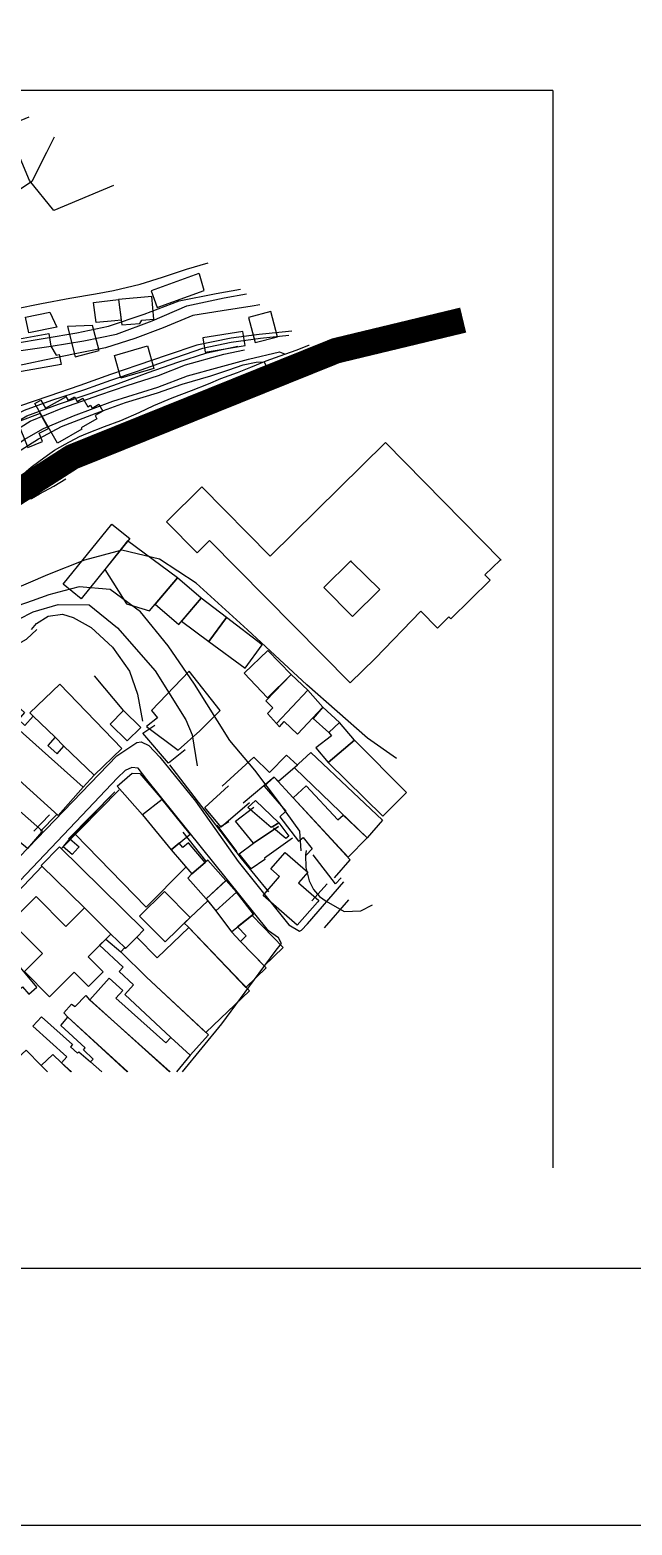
# Model space of a CAD drawing. Header units: millimetres. Extents: x 387 to 811, y 539 to 827.
# Drawn here: x 722.88 to 726.2, y 684.72 to 692.96 of the extents above; entities that cross this region are included whole.
import ezdxf

# ---------------------------------------------------------------- set-up
doc = ezdxf.new("R2010")
doc.units = ezdxf.units.MM
for name, color, linetype in [('7', 8, 'Continuous'), ('CORTE_PAPEL', 7, 'Continuous'), ('FORMATO', 6, 'Continuous')]:
    doc.layers.add(name, color=color, linetype=linetype)

msp = doc.modelspace()

# ---------------------------------------------------------------- linework, layer by layer
msp.add_line((725.7637, 692.6285, 74.5159), (712.1715, 692.6285, 74.5159))
at = {"layer": '7', "extrusion": (0.029306, 0.001412, 0.999569)}
for points, elevation in [([(656.4904, -753.3362), (656.3698, -753), (656.5411, -752.8744), (656.8467, -752.7648), (656.8915, -752.8897)], 95.4171), ([(656.7737, -753.0209), (656.6901, -752.975), (656.5339, -752.8878), (656.4989, -752.8274), (656.4396, -752.7213), (656.394, -752.6207), (656.3518, -752.4999), (656.3156, -752.3827), (656.2801, -752.2733), (656.2259, -752.1414), (656.1772, -752.0754), (656.1296, -752.0233), (655.96, -752.0047), (655.947, -751.9665), (655.9312, -751.9297), (655.774, -751.9242), (655.7259, -751.8273), (655.6738, -751.6723), (655.6333, -751.461), (655.6495, -751.1895), (655.6489, -751.0822), (655.6507, -751.0103)], 95.4171), ([(655.7082, -750.9423), (655.7335, -751.2632), (655.7465, -751.5501), (655.767, -751.8555), (655.7873, -752.1067), (655.8014, -752.2958), (655.8116, -752.4213), (655.8259, -752.5897), (655.8374, -752.7614), (655.8599, -752.9085), (655.8815, -753.0653), (655.8998, -753.2087), (655.9125, -753.3081), (655.9415, -753.4563), (655.974, -753.5822), (656.0106, -753.7149), (656.0405, -753.837)], 95.4171), ([(655.9014, -753.5161), (655.8076, -753.5449), (655.8882, -753.8069), (655.9801, -753.7852), (655.9833, -753.7829), (655.9014, -753.5161)], 95.4171), ([(655.2722, -751.7845), (655.3572, -751.9079), (655.4625, -752.0552), (655.5452, -752.2125), (655.599, -752.3982), (655.6272, -752.5662), (655.6481, -752.7423), (655.668, -752.9188), (655.6892, -753.0952), (655.7174, -753.2709), (655.7747, -753.4701), (655.8388, -753.6673), (655.8694, -753.8735), (655.8868, -754.0081)], 95.4171), ([(655.3084, -751.3844), (655.284, -751.4783), (655.2428, -751.6242), (655.2363, -751.7119), (655.2456, -751.8037), (655.3351, -751.939), (655.4426, -752.075), (655.5162, -752.2428), (655.5613, -752.4003), (655.5885, -752.5857), (655.6056, -752.7677), (655.6231, -752.9499), (655.643, -753.1318), (655.6726, -753.3127), (655.7365, -753.5124), (655.8091, -753.7087), (655.8425, -753.9166), (655.859, -754.0391)], 95.4171), ([(655.7957, -754.1096), (655.7908, -754.067), (655.7718, -753.901), (655.7541, -753.7377), (655.6935, -753.5723), (655.6433, -753.4121), (655.5998, -753.2488), (655.5739, -753.0805), (655.548, -752.9101), (655.5197, -752.7358), (655.4971, -752.5677), (655.4661, -752.3844), (655.4254, -752.2179), (655.3582, -752.0746), (655.2778, -751.9439), (655.1929, -751.8119), (655.1808, -751.6771), (655.2048, -751.5654), (655.2312, -751.4978), (655.2446, -751.4567)], 95.4171), ([(655.8622, -753.3332), (655.748, -753.3428), (655.7458, -753.3073), (655.7406, -753.2044), (655.8524, -753.1951), (655.8622, -753.3332)], 95.4171), ([(655.8622, -753.3332), (655.8622, -753.3332), (655.7211, -753.3439), (655.7252, -753.4437), (655.7416, -753.4557), (655.7443, -753.5224), (655.8698, -753.5173), (655.8622, -753.3332)], 95.4171), ([(655.7028, -752.8297), (655.79, -752.8165), (655.8107, -752.9522), (655.7265, -752.9852), (655.7028, -752.8297)], 95.4171), ([(655.7553, -754.169), (655.7286, -754.0443), (655.5884, -754.0742), (655.6151, -754.1989), (655.7553, -754.169)], 95.4171), ([(655.6422, -754.2805), (655.6393, -754.2263), (655.6315, -754.0988), (655.6202, -753.9436), (655.5901, -753.7525), (655.5435, -753.5862), (655.496, -753.423), (655.4511, -753.2696), (655.399, -753.0967), (655.3491, -752.9238), (655.3016, -752.7585), (655.2483, -752.605), (655.2183, -752.4421), (655.1985, -752.2763), (655.1729, -752.1343), (655.1253, -752.0255), (655.0631, -751.9256), (655.0424, -751.8419), (655.0405, -751.7624), (655.0509, -751.7003), (655.059, -751.6623)], 95.4171), ([(655.4867, -752.7478), (655.6636, -752.7152), (655.6939, -752.9396), (655.6229, -752.9488), (655.5726, -752.975), (655.5749, -752.9922), (655.52, -752.9996), (655.4867, -752.7478)], 95.4171), ([(655.5583, -753.0801), (655.5861, -753.213), (655.7263, -753.1837), (655.7278, -753.0448), (655.5583, -753.0801)], 95.4171), ([(655.5743, -754.0191), (655.653, -754.0104), (655.6282, -753.788), (655.5494, -753.7968), (655.5743, -754.0191)], 95.4171), ([(654.9967, -751.733), (654.9978, -751.8889), (655.0235, -752.032), (655.0483, -752.2014), (655.069, -752.3674), (655.1235, -752.5288), (655.1777, -752.6679), (655.246, -752.7972), (655.3022, -752.9739), (655.3511, -753.146), (655.3987, -753.3111), (655.4523, -753.478), (655.5009, -753.6441), (655.5453, -753.8064), (655.5736, -753.9783)], 95.4171), ([(654.9671, -751.767), (654.9648, -751.836), (654.966, -751.9005), (654.9751, -751.9991), (654.9827, -752.1047), (654.9868, -752.2384), (655.0197, -752.4054), (655.0821, -752.5709), (655.1504, -752.6962), (655.2152, -752.8147), (655.2806, -752.998), (655.3414, -753.2051), (655.3863, -753.3585), (655.4335, -753.5326), (655.4853, -753.6846), (655.5325, -753.8986), (655.5519, -754.0146)], 95.4171), ([(655.6182, -754.2626), (655.6101, -754.1058), (655.595, -753.9421), (655.57, -753.7833), (655.5124, -753.583), (655.4609, -753.4161), (655.4182, -753.2683), (655.3746, -753.1219), (655.323, -752.938), (655.2752, -752.7839), (655.2205, -752.6518), (655.1807, -752.5239), (655.1563, -752.3792), (655.1487, -752.2367), (655.137, -752.1659), (655.1186, -752.1024), (655.088, -752.0314), (655.0481, -751.9543), (655.0199, -751.8367)], 95.4171), ([(654.6367, -752.1307), (654.6691, -752.2635), (654.6941, -752.3303), (654.7084, -752.3835), (654.7301, -752.4386), (654.7456, -752.4733), (654.7618, -752.5144), (654.7854, -752.5519), (654.8166, -752.6031), (654.8472, -752.6481), (654.8848, -752.7054), (654.9178, -752.7495), (654.9626, -752.807), (654.9913, -752.8505), (655.0232, -752.9009), (655.0493, -752.9406), (655.0802, -753.0006), (655.1179, -753.0818), (655.1348, -753.1268), (655.1669, -753.2226), (655.1956, -753.3138), (655.2346, -753.417), (655.2691, -753.4998), (655.3073, -753.6022), (655.3425, -753.7113), (655.3731, -753.8072), (655.3996, -753.8753), (655.4292, -753.9689), (655.4543, -754.0436), (655.4859, -754.1299), (655.5092, -754.2087), (655.5361, -754.2982), (655.5596, -754.37), (655.5601, -754.3719)], 95.4171), ([(655.429, -753.3254), (655.5556, -753.2956), (655.5987, -753.4799), (655.4721, -753.5094), (655.429, -753.3254)], 95.4171), ([(654.8947, -751.8449), (654.9037, -751.9208), (654.904, -751.9768), (654.9006, -752.0437), (654.886, -752.2627), (654.9063, -752.3807), (654.9657, -752.5303), (655.039, -752.6564), (655.116, -752.7765), (655.1723, -752.8856), (655.2339, -753.054), (655.3044, -753.2755), (655.3696, -753.5261), (655.4232, -753.693), (655.4633, -753.8705), (655.4989, -754.0342), (655.532, -754.2071), (655.5196, -754.2337)], 95.4171), ([(654.8485, -751.8974), (654.8657, -752.0524), (654.8562, -752.2791), (654.8952, -752.435), (654.9571, -752.5735), (655.0395, -752.721), (655.1163, -752.8557), (655.1788, -752.9855), (655.2418, -753.1795), (655.2933, -753.3446), (655.3386, -753.5227), (655.3787, -753.6606), (655.417, -753.8214), (655.4453, -753.9221), (655.4685, -754.0033), (655.4813, -754.075), (655.4806, -754.1197), (655.3718, -754.1613)], 95.4171), ([(655.3114, -752.8453), (655.3282, -752.8788), (655.2833, -752.9017), (655.3426, -753.0202), (655.3414, -753.0169), (655.3192, -753.0281), (655.3379, -753.0644), (655.3119, -753.0776), (655.3286, -753.111), (655.2796, -753.136), (655.2874, -753.1515), (655.2716, -753.1593), (655.2912, -753.1976), (655.252, -753.2174), (655.2295, -753.173), (655.2108, -753.1824), (655.1657, -753.0937), (655.1583, -753.0976), (655.0878, -752.9586), (655.3114, -752.8453)], 95.4171), ([(655.0718, -752.7944), (655.1007, -752.8771), (655.147, -752.8608), (655.1705, -752.9138), (655.2548, -752.872), (655.2144, -752.7422), (655.2156, -752.7439), (655.0718, -752.7944)], 95.4171), ([(654.511, -753.7708), (654.4462, -753.6987), (654.6251, -753.5381), (654.8089, -753.7429), (654.4091, -754.1013), (655.0047, -754.7657), (654.3246, -755.3721), (654.3262, -755.3663), (654.2481, -755.279), (654.2183, -755.3055), (654.0156, -755.0794), (654.0274, -755.0689), (653.9686, -755.0035), (654.0655, -754.9165), (653.8169, -754.6513), (653.6894, -754.5072), (654.511, -753.7708)], 95.4171), ([(654.6879, -752.0751), (654.7135, -752.1547), (654.7268, -752.2553), (654.7394, -752.346), (654.7589, -752.4274), (654.7838, -752.4875), (654.8142, -752.5564), (654.8473, -752.6162), (654.8696, -752.6625), (654.8753, -752.692), (654.7823, -752.7556), (654.7887, -752.8009), (654.8131, -752.8472), (654.8522, -752.9275), (654.8886, -752.9961)], 95.4171), ([(654.2239, -753.0477), (654.309, -752.9523), (654.6274, -753.2365), (654.5423, -753.3319), (654.2239, -753.0477)], 95.4171), ([(654.3793, -753.1865), (654.1835, -753.2964), (654.1397, -753.4207), (654.3131, -753.5834), (654.5301, -753.3186), (654.3793, -753.1865)], 95.4171), ([(653.2616, -754.7428), (653.3812, -754.5885), (653.6908, -754.2691), (654.0084, -753.9554), (654.2789, -753.6859), (654.4218, -753.4905), (654.4802, -753.2849), (654.4361, -753.0759), (654.3645, -752.8684), (654.2891, -752.665), (654.2605, -752.5455)], 95.4171), ([(654.0543, -754.5383), (654.1961, -754.6962), (654.3541, -754.5496), (654.3607, -754.5438), (654.2211, -754.3885), (654.0543, -754.5383)], 95.4171), ([(652.7784, -754.1938), (652.8859, -754.1918), (653.0553, -754.0814), (653.2343, -753.9597), (653.4052, -753.8299), (653.7241, -753.6491), (653.9423, -753.5153), (654.1369, -753.3718), (654.2677, -753.211), (654.2907, -753.0408), (654.273, -752.9544), (654.2546, -752.8703), (654.2259, -752.777), (654.2021, -752.6978), (654.1874, -752.6273)], 95.4171), ([(654.1747, -753.4539), (654.0566, -753.5797), (654.1955, -753.7093), (654.3131, -753.5834), (654.1747, -753.4539)], 95.4171), ([(653.9555, -753.7409), (654.0827, -753.8443), (654.1955, -753.7093), (654.1955, -753.7093), (654.0741, -753.5954), (653.9555, -753.7409)], 95.4171), ([(654.1288, -752.6992), (654.1643, -752.7798), (654.1992, -752.9198), (654.1884, -753.0903), (654.0545, -753.2413), (653.8078, -753.4361), (653.5305, -753.5918), (653.4449, -753.6226), (653.2734, -753.6427)], 95.4171), ([(654.0673, -752.7654), (654.0993, -752.7951), (654.1364, -752.8622), (654.1446, -752.941), (654.123, -752.9993), (654.0627, -753.0959), (653.9485, -753.2083), (653.8123, -753.2948), (653.6835, -753.3338), (653.5334, -753.3539)], 95.4171), ([(653.7992, -753.9333), (653.922, -754.0322), (654.0827, -753.8443), (654.0827, -753.8443), (653.9555, -753.7409), (653.7992, -753.9333)], 95.4171), ([(653.6298, -754.0491), (653.7517, -754.1852), (653.8891, -754.062), (653.7709, -753.9262), (653.6298, -754.0491)], 95.4171), ([(653.3645, -753.5419), (653.466, -753.6662), (653.5725, -753.7839), (653.7962, -753.6231), (653.5899, -753.4065), (653.5489, -753.4374), (653.5034, -753.3749), (653.3645, -753.5419)], 95.4171), ([(653.6617, -754.2719), (653.7517, -754.1852), (653.6131, -754.0378), (653.5737, -754.0756), (653.5433, -754.044), (653.4865, -754.0911), (653.6617, -754.2719)], 95.4171), ([(653.4865, -754.0911), (653.4667, -754.1064), (653.4938, -754.1343), (653.4216, -754.2043), (653.5623, -754.3514), (653.6617, -754.2719), (653.4865, -754.0911)], 95.4171), ([(653.4222, -754.3761), (653.4742, -754.4381), (653.5623, -754.3514), (653.5039, -754.2939), (653.4222, -754.3761)], 95.4171), ([(653.3726, -754.5159), (653.4742, -754.4381), (653.4222, -754.3761), (653.403, -754.3904), (653.342, -754.3019), (653.2569, -754.3662), (653.3726, -754.5159)], 95.4171), ([(653.237, -754.1759), (653.3162, -754.2723), (653.0856, -754.4948), (652.9256, -754.6487), (652.8318, -754.5598), (653.2339, -754.1797), (653.237, -754.1759)], 95.4171), ([(652.9471, -754.6517), (653.0715, -754.7893), (653.3726, -754.5159), (653.2569, -754.3662), (652.9471, -754.6517)], 95.4171), ([(653.1551, -753.7744), (653.3061, -753.9576), (653.2184, -754.0402), (653.3086, -754.1378), (653.2512, -754.195), (653.166, -754.0865), (653.1907, -754.0644), (653.0566, -753.886)], 95.4171), ([(652.6196, -754.3689), (652.7155, -754.4605), (653.1907, -754.0644), (653.1437, -754.0062), (653.0008, -754.1187), (652.9716, -754.084), (652.8315, -754.1816), (652.8507, -754.2075), (652.7867, -754.2543), (652.7525, -754.2203)], 95.4171), ([(652.9051, -752.9194), (653.1516, -753.187)], 95.2605), ([(652.9054, -752.9257), (653.1516, -753.187)], 95.2605), ([(653.0719, -754.1633), (653.135, -754.2384), (652.939, -754.4035), (652.963, -754.4339), (652.8318, -754.5598), (652.7311, -754.4507), (653.0719, -754.1633)], 95.4171), ([(653.0315, -753.9117), (653.0669, -753.9541), (652.9379, -754.0779), (652.9148, -754.0348), (653.0315, -753.9117)], 95.4171), ([(652.9567, -752.73), (653.0432, -752.821)], 95.2605), ([(652.9424, -753.7394), (652.7906, -753.8419)], 95.2605), ([(652.9265, -753.7483), (652.9592, -753.8069)], 95.2605), ([(652.9178, -754.0399), (652.9379, -754.0779), (652.8626, -754.1299), (652.8498, -754.1126), (652.9099, -754.0464)], 95.4171), ([(652.9114, -753.55), (652.7488, -753.6686)], 95.2605), ([(652.4998, -754.2435), (652.5886, -754.3326)], 95.2605), ([(652.3483, -754.3061), (652.4951, -754.4467)], 95.2605)]:
    msp.add_lwpolyline(points, dxfattribs=dict(at, elevation=elevation))
at = {"layer": '7', "const_width": 0.1416, "elevation": 74.5159}
msp.add_lwpolyline([(716.2757, 689.4368), (716.5202, 689.6104), (716.7883, 689.6972), (717.1194, 689.7366), (717.3954, 689.6262), (718.042, 689.3421), (718.2706, 689.2869), (718.4126, 689.2711), (718.9172, 689.3263), (719.6145, 689.5011), (720.4267, 689.8246), (720.7736, 689.864), (721.2861, 689.8088), (721.4095, 689.8091), (721.788, 689.9748), (722.3005, 690.18), (722.5452, 690.2434), (723.1131, 690.6074), (724.5683, 691.1935), (725.2693, 691.3623)], dxfattribs=at)
at = {"layer": '7'}
for points in [[(719.134, 688.2518, 74.4117), (719.2736, 688.3345, 74.4075), (719.4056, 688.4287, 74.4035), (719.5305, 688.5341, 74.3997), (719.6531, 688.6424, 74.396), (719.78, 688.7461, 74.3921), (719.9254, 688.8176, 74.3877), (720.0813, 688.8262, 74.3831), (720.2401, 688.822, 74.3785), (720.3095, 688.8192, 74.3765), (720.5329, 688.8179, 74.3699), (720.7565, 688.861, 74.3633), (720.9698, 688.9145, 74.357), (721.1901, 688.9438, 74.3505), (721.4141, 688.986, 74.3438), (721.619, 689.0749, 74.3377), (721.7961, 689.2164, 74.3323), (721.9492, 689.3661, 74.3276), (722.1601, 689.4244, 74.3213), (722.31, 689.4469, 74.3169), (722.4895, 689.4666, 74.3116), (722.7075, 689.5166, 74.3052), (722.8618, 689.6028, 74.3005), (722.9183, 689.6569, 74.2988)], [(723.2356, 689.4021, 74.5371), (723.3961, 689.209, 74.4254)], [(723.7357, 688.9927, 74.5585), (723.6454, 688.9191, 74.5612), (723.5024, 689.0843, 74.554), (723.5689, 689.1298, 74.584)], [(722.6252, 688.203, 74.4483), (722.7256, 688.3022, 74.4439), (723.3604, 688.9594, 74.3517), (723.4706, 689.0346, 74.3102), (723.4934, 689.0365, 74.307), (723.5355, 689.0172, 74.3029), (723.5967, 688.9536, 74.2994), (723.7938, 688.7102, 74.285), (724.0296, 688.3782, 74.2516), (724.3089, 688.0283, 74.2166), (724.3674, 687.9942, 74.2113), (724.3788, 687.9993, 74.211), (724.4117, 688.035, 74.2104), (724.6121, 688.2663, 74.1618)], [(723.7227, 687.2176, 74.2828), (723.9395, 687.4829, 74.2392), (724.1698, 687.7963, 73.098), (724.2385, 687.8898, 73.0959), (724.2679, 687.9255, 74.23), (724.2515, 687.9571, 74.2309), (724.1964, 687.9958, 73.097), (723.5243, 688.8293, 73.1155), (723.4773, 688.8925, 74.305), (723.442, 688.8965, 74.3132), (723.4064, 688.879, 74.3143), (723.363, 688.839, 74.3219), (723.1674, 688.6309, 74.3569), (722.791, 688.2371, 74.4575), (722.4386, 687.9073, 74.4791), (722.0219, 687.5819, 74.5385), (721.7124, 687.3626, 74.5528), (721.5304, 687.218, 74.5617)], [(723.6496, 688.9097, 74.5187), (723.8447, 688.6568, 74.4418), (724.0449, 688.3945, 74.4298), (724.1962, 688.2101, 74.3567)], [(723.0549, 688.4487, 74.4639), (723.3732, 688.7733, 74.4312)], [(724.0911, 688.7016, 74.4446), (723.9356, 688.5668, 74.4493), (723.8442, 688.6749, 74.455), (723.9748, 688.7946, 74.4472)], [(724.2517, 688.5703, 74.451), (724.1124, 688.4785, 74.3646), (724.0144, 688.6003, 74.3662), (724.1156, 688.6776, 74.364)], [(722.9388, 688.5448, 74.4344), (723.0264, 688.6357, 74.4317)], [(724.3279, 688.5059, 74.4594), (724.173, 688.3967, 74.4641), (724.1758, 688.3884, 74.4551), (724.1006, 688.3364, 74.4502), (724.0345, 688.4199, 74.454), (724.1124, 688.4785, 74.3646), (724.2517, 688.5703, 74.451)], [(723.7383, 688.3443, 74.4087), (723.5212, 688.1268, 74.3728), (723.1298, 688.5277, 74.4052)], [(724.4045, 688.4381, 74.1896), (724.3996, 688.4143, 74.1898), (724.4011, 688.3451, 74.1899), (724.42, 688.271, 74.1894), (724.4444, 688.2236, 74.1888), (724.4767, 688.1851, 74.1879), (724.5146, 688.1586, 74.1868), (724.6124, 688.1014, 74.184), (724.7053, 688.1055, 74.1813), (724.7691, 688.1383, 74.1794)], [(724.597, 688.2884, 74.5275), (724.5656, 688.2541, 74.5284), (724.4428, 688.414, 74.5489)], [(722.6332, 688.0225, 74.4681), (722.9486, 688.3515, 74.6444)], [(723.2113, 687.6147, 74.6754), (723.3176, 687.7341, 74.6665), (723.3928, 687.667, 74.6624), (723.3546, 687.6241, 74.6631), (723.6299, 687.3779, 74.6525), (723.6571, 687.4084, 74.6518), (723.7648, 687.31, 74.6551), (723.6878, 687.2181, 74.6564)], [(723.0894, 687.5202, 74.5633), (723.0668, 687.5444, 74.5716), (723.1102, 687.5908, 74.5819), (723.1299, 687.5776, 74.7606), (723.1881, 687.6399, 74.7775), (723.2099, 687.6159, 74.6754), (723.654, 687.2183, 74.7647)], [(723.6509, 687.2181, 74.6575), (723.2113, 687.6147, 74.6754)], [(723.0545, 687.2678, 74.5779), (723.0847, 687.3017, 74.5775), (722.8969, 687.4699, 74.5879), (722.9437, 687.5219, 74.5914), (723.1147, 687.3685, 74.5821), (723.1035, 687.3562, 74.5822), (723.1431, 687.3208, 74.5869), (723.1506, 687.3289, 74.5867), (723.2154, 687.2731, 74.6282), (723.2764, 687.2181, 74.6202)], [(723.2764, 687.2181, 74.6197), (723.2154, 687.2731, 74.6282), (723.2297, 687.2889, 74.628), (723.1753, 687.3398, 74.6241), (723.1856, 687.3504, 74.6308), (723.0503, 687.474, 74.5529), (723.0894, 687.5202, 74.5633), (723.4162, 687.218, 74.5792)], [(723.4201, 687.2182, 74.7146), (723.0894, 687.5202, 74.5633)], [(722.8192, 687.218, 74.595), (722.7762, 687.2601, 74.5973), (722.8602, 687.3374, 74.5954), (722.9428, 687.254, 74.5864), (722.9768, 687.218, 74.5852)], [(722.9431, 687.2537, 74.5864), (723.0068, 687.3138, 74.5851), (723.0554, 687.2671, 74.5779), (723.1059, 687.218, 74.5788)], [(722.9769, 687.218, 74.5863), (722.9431, 687.2537, 74.5864)], [(723.1102, 687.218, 74.5799), (723.0545, 687.2678, 74.5779)]]:
    msp.add_polyline3d(points, dxfattribs=at)
for points in [[(722.2329, 689.3571, 74.5982), (722.3696, 689.5082, 74.5982), (722.4761, 689.4096, 74.543), (723.1734, 688.7868, 74.5701), (723.1735, 688.7868, 74.5723), (723.0355, 688.6316, 74.5746)], [(722.4758, 689.4099, 74.543), (722.537, 689.4786, 74.5418), (722.851, 689.1987, 74.5246), (722.8168, 689.1601, 74.5297), (722.8534, 689.1277, 74.5278), (722.8991, 689.1781, 74.5271), (723.0196, 689.0625, 74.5383), (722.9798, 689.0172, 74.5389), (723.0314, 688.9716, 74.545), (723.0681, 689.0128, 74.5446), (723.2353, 688.8542, 74.5262), (723.1734, 688.7868, 74.5701)], [(723.3879, 689.001, 74.539), (723.2357, 688.8542, 74.5419), (723.2353, 688.8542, 74.5262), (723.0681, 689.0128, 74.5446), (723.0196, 689.0625, 74.5383), (722.8991, 689.1781, 74.5271), (722.8808, 689.1976, 74.5148), (723.0454, 689.3559, 74.5225)], [(723.3236, 689.1353, 74.427), (723.3973, 689.2098, 74.4254), (723.4913, 689.1169, 74.4225), (723.4176, 689.0424, 74.4239)], [(722.4398, 688.8218, 74.6478), (722.3302, 688.9177, 74.609), (722.3794, 688.9742, 74.6081), (722.5025, 688.867, 74.6105), (722.5304, 688.899, 74.6101), (722.5635, 688.8729, 74.7139), (722.5686, 688.879, 74.707), (722.9499, 688.5445, 74.5942), (722.9453, 688.5392, 74.6146), (722.8667, 688.45, 74.6181), (722.8254, 688.4849, 74.5798)], [(723.3625, 688.7929, 74.4281), (723.444, 688.8645, 74.4265), (723.486, 688.8635, 74.4246), (723.6093, 688.7201, 74.4174), (723.6092, 688.7201, 74.4129), (723.5013, 688.6341, 74.4155)], [(723.66, 688.4417, 74.4105), (723.7031, 688.4794, 74.4049), (723.7634, 688.5286, 74.4057), (723.6093, 688.7201, 74.4174), (723.5015, 688.6341, 74.4202)], [(723.1518, 688.4588, 74.4368), (723.1461, 688.4535, 74.4325), (723.1144, 688.4155, 74.4375), (723.0636, 688.4581, 74.44), (723.1002, 688.502, 74.4393)], [(723.7738, 688.309, 74.4082), (723.8463, 688.3718, 74.3862), (723.754, 688.4809, 74.3919), (723.724, 688.4551, 74.3924), (723.7031, 688.4794, 74.4049), (723.7028, 688.4792, 74.4004), (723.6602, 688.4417, 74.4172)], [(723.5081, 688.0013, 74.6397), (723.4701, 687.9611, 74.6424), (723.4083, 687.8982, 74.6683), (723.4041, 687.9028, 74.6619), (723.3268, 687.9772, 74.6773), (723.1814, 688.123, 74.6856), (722.9429, 688.355, 74.6786), (723.0431, 688.4582, 74.6654)], [(724.1658, 688.1909, 74.378), (724.2572, 688.2949, 74.3671), (724.2088, 688.3375, 74.3631), (724.288, 688.4274, 74.3616), (724.4122, 688.3181, 74.3704), (724.3616, 688.26, 74.3897), (724.4727, 688.1623, 74.3899), (724.4676, 688.1563, 74.3901), (724.4665, 688.1543, 74.3812), (724.3533, 688.0259, 74.3853)], [(723.8611, 688.3847, 74.4464), (723.8463, 688.3718, 74.3862), (723.7738, 688.309, 74.4082), (723.7521, 688.2861, 74.4849), (723.8524, 688.1715, 74.479), (723.9616, 688.2722, 74.4362)], [(724.019, 688.2082, 74.442), (723.9618, 688.2722, 74.4429), (723.8524, 688.1715, 74.479), (723.905, 688.1061, 74.4892)], [(722.7758, 688.0453, 74.6994), (722.9146, 688.1841, 74.697), (723.0784, 688.0201, 74.6877), (723.1814, 688.123, 74.6856), (723.3268, 687.9772, 74.6773), (723.2021, 687.8526, 74.6796), (723.2848, 687.7695, 74.6753), (723.2036, 687.6884, 74.6766), (723.1242, 687.7679, 74.6811), (722.989, 687.6325, 74.6839), (722.8509, 687.771, 74.6916), (722.9504, 687.8704, 74.6899)], [(723.485, 688.0773, 74.498), (723.6221, 688.2126, 74.4949), (723.7639, 688.0688, 74.4963), (723.6257, 687.9346, 74.4988)], [(723.7507, 688.0197, 74.626), (723.7313, 688.0374, 74.5036), (723.8613, 688.1614, 74.501), (723.905, 688.1061, 74.4892), (723.9915, 687.9894, 74.4772), (724.0408, 687.9371, 74.4788), (724.1832, 687.791, 74.4887), (724.0702, 687.6823, 74.502)], [(724.1129, 688.0875, 74.454), (724.0201, 688.2083, 74.4779), (723.905, 688.1061, 74.4892), (723.9915, 687.9894, 74.4772)], [(724.1053, 688.0807, 74.4453), (724.1129, 688.0875, 74.454), (724.0259, 688.0173, 74.4674), (724.0725, 687.9685, 74.4645), (724.0408, 687.9371, 74.4788), (724.1719, 687.8017, 74.4354), (724.2766, 687.9031, 74.4243)], [(722.6341, 688.0248, 74.5674), (722.5426, 687.9476, 74.5718), (722.7925, 687.6475, 74.5411), (722.8401, 687.6874, 74.5399), (722.874, 687.6473, 74.5378), (722.9196, 687.6859, 74.5369)], [(724.091, 687.665, 74.6338), (723.8501, 687.4351, 74.6381), (723.5233, 687.7397, 74.6564), (723.3814, 687.8797, 74.651), (723.4041, 687.9028, 74.6619), (723.4081, 687.8982, 74.6616), (723.4701, 687.9611, 74.6424), (723.582, 687.8475, 74.6359), (723.7559, 688.0143, 74.6259)], [(723.8646, 687.4214, 74.6332), (723.7642, 687.31, 74.6347), (723.6573, 687.4082, 74.6518), (723.4035, 687.6439, 74.6524), (723.4514, 687.697, 74.6023), (723.3722, 687.7707, 74.5978), (723.3945, 687.7948, 74.6018), (723.265, 687.9166, 74.6379), (723.299, 687.9502, 74.6463), (723.3814, 687.8797, 74.651), (723.5233, 687.7397, 74.6564)]]:
    msp.add_polyline3d(points, close=True, dxfattribs=at)
at = {"layer": 'CORTE_PAPEL', "elevation": 74.5159}
msp.add_lwpolyline([(710.7557, 684.7196), (794.8557, 684.7196), (794.8557, 812.1146), (710.7557, 812.1146)], close=True, dxfattribs=at)
at = {"layer": 'FORMATO', "elevation": 74.5159}
msp.add_lwpolyline([(712.1715, 693.2146), (712.1715, 686.1355), (793.4398, 686.1355), (793.4398, 693.2146)], close=True, dxfattribs=at)
msp.add_lwpolyline([(725.7637, 692.6285), (725.7637, 686.6897)], dxfattribs=at)

doc.saveas('drawing.dxf')
